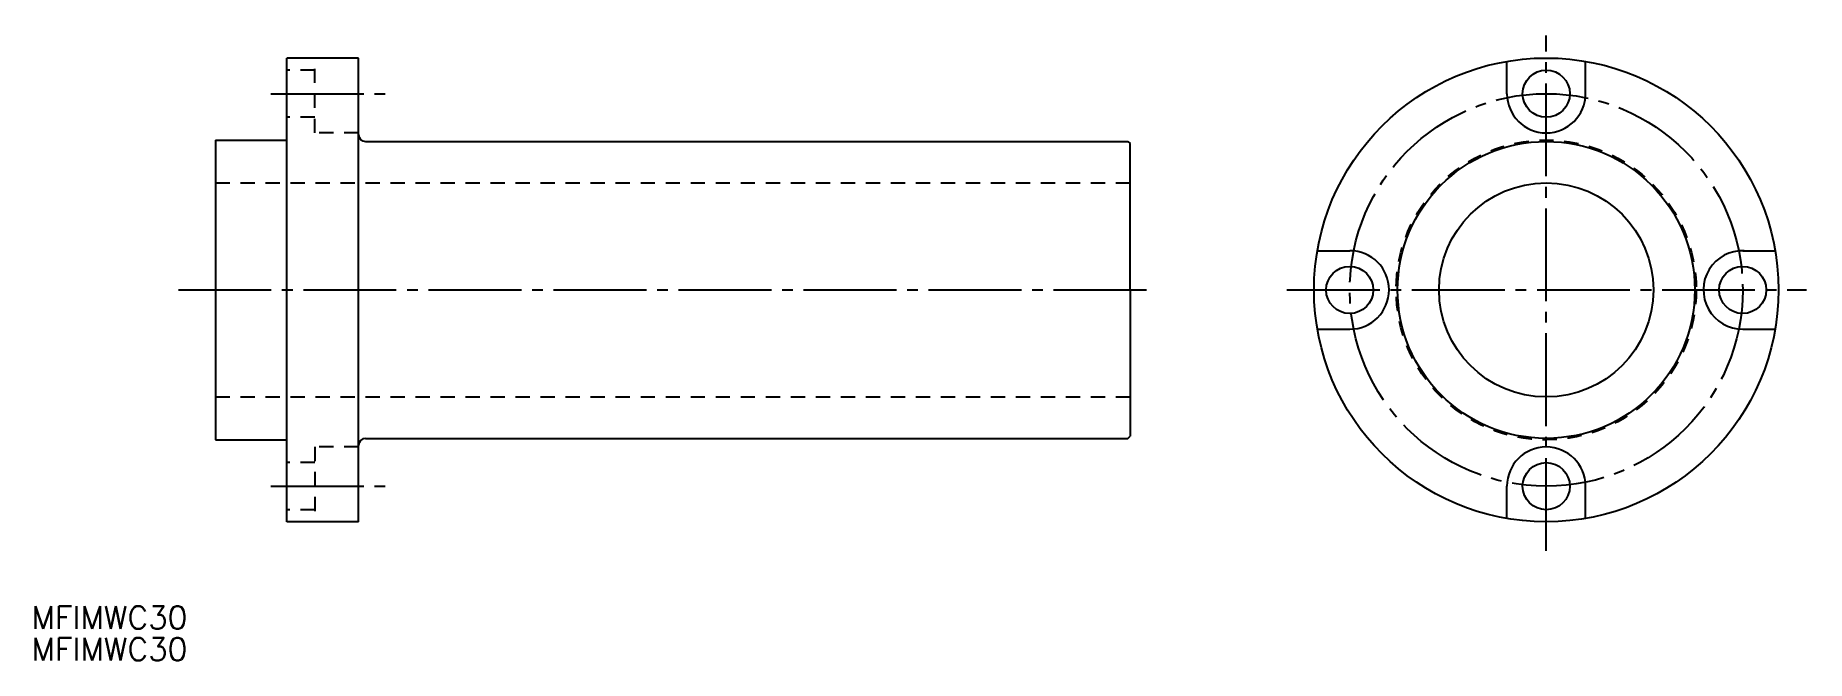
# Model space of a CAD drawing. Extents: x 80 to 328, y 139 to 226.
import ezdxf

# ---------------------------------------------------------------- set-up
doc = ezdxf.new("R2010")
doc.units = 0
doc.linetypes.add('CENTER', pattern=[17.5, 13, -1.5, 1.5, -1.5])
doc.linetypes.add('DASHED', pattern=[3.5, 2, -1.5])
doc.layers.get('0').update_dxf_attribs({"linetype": 'CONTINUOUS'})
doc.layers.add('CENTER', color=1, linetype='CENTER')
doc.layers.add('SIZE', color=7, linetype='CONTINUOUS')
doc.styles.get("Standard").update_dxf_attribs({"font": 'txt.shx', "bigfont": '@extfont2.shx'})

msp = doc.modelspace()

# ---------------------------------------------------------------- linework, layer by layer
at = {"color": 7, "linetype": 'CONTINUOUS'}
for p, q in [((125.27, 223.15), (115.27, 223.15)), ((115.27, 158.15), (115.27, 223.15)), ((125.27, 158.15), (125.27, 223.15)), ((286.01, 218.15), (286.01, 222.68)), ((297.01, 218.15), (297.01, 222.68)), ((105.27, 211.65), (115.27, 211.65)), ((105.27, 211.65), (105.27, 169.65)), ((126.27, 211.45), (232.97, 211.45)), ((232.97, 211.45), (233.27, 211.15)), ((233.27, 190.65), (233.27, 211.15)), ((259.48, 196.15), (264.01, 196.15)), ((319.01, 196.15), (323.54, 196.15)), ((233.27, 190.65), (233.27, 170.15)), ((259.48, 185.15), (264.01, 185.15)), ((319.01, 185.15), (323.54, 185.15)), ((105.27, 169.65), (115.27, 169.65)), ((126.27, 169.85), (232.97, 169.85)), ((232.97, 169.85), (233.27, 170.15)), ((286.01, 158.62), (286.01, 163.15)), ((297.01, 158.62), (297.01, 163.15)), ((125.27, 158.15), (115.27, 158.15))]:
    msp.add_line(p, q, dxfattribs=at)
at = {"color": 3, "linetype": 'DASHED'}
for p, q in [((119.17, 212.65), (119.17, 223.15)), ((119.17, 221.45), (115.27, 221.45)), ((119.17, 214.85), (115.27, 214.85)), ((125.27, 212.65), (119.17, 212.65)), ((105.27, 205.65), (233.27, 205.65)), ((105.27, 175.65), (233.27, 175.65)), ((119.17, 168.65), (119.17, 158.15)), ((125.27, 168.65), (119.17, 168.65)), ((119.17, 166.45), (115.27, 166.45)), ((119.17, 159.85), (115.27, 159.85))]:
    msp.add_line(p, q, dxfattribs=at)
at = {"color": 1, "linetype": 'CENTER'}
msp.add_line((319.01, 190.49), (319.01, 190.06), dxfattribs=at)
at = {"color": 7, "linetype": 'CONTINUOUS'}
for centre, radius in [((291.51, 190.65), 32.5), ((291.51, 218.15), 3.3), ((291.51, 190.65), 15), ((264.01, 190.65), 3.3), ((319.01, 190.65), 3.3), ((291.51, 163.15), 3.3)]:
    msp.add_circle(centre, radius, dxfattribs=at)
at = {"color": 3, "linetype": 'DASHED'}
msp.add_circle((291.51, 190.65), 21, dxfattribs=at)
at = {"color": 7, "linetype": 'CONTINUOUS'}
for centre, radius, start, end in [((291.51, 218.15), 5.5, 180, 0), ((126.27, 212.45), 1, 180, 270), ((264.01, 190.65), 5.5, 270, 90), ((319.01, 190.65), 5.5, 87.6651, 270), ((126.27, 168.85), 1, 90, 180), ((291.51, 163.15), 5.5, 0, 180)]:
    msp.add_arc(centre, radius, start, end, dxfattribs=at)
at = {"layer": 'CENTER', "color": 1, "linetype": 'CENTER'}
for p, q in [((291.51, 154.08), (291.51, 226.32)), ((113.02, 218.15), (129.58, 218.15)), ((100.07, 190.65), (236.01, 190.65)), ((255.22, 190.65), (327.95, 190.65)), ((113.02, 163.15), (129.58, 163.15))]:
    msp.add_line(p, q, dxfattribs=at)
msp.add_circle((291.51, 190.65), 27.5, dxfattribs=at)
at = {"layer": 'SIZE', "color": 7, "linetype": 'CONTINUOUS'}
msp.add_circle((291.51, 190.65), 20.8, dxfattribs=at)

# ---------------------------------------------------------------- texts
at = {"color": 7, "linetype": 'CONTINUOUS'}
for p in [(79.51, 143.14), (79.51, 138.7)]:
    msp.add_text('MFIMWC30', height=3.2, dxfattribs=at).set_placement(p)

doc.saveas('drawing.dxf')
